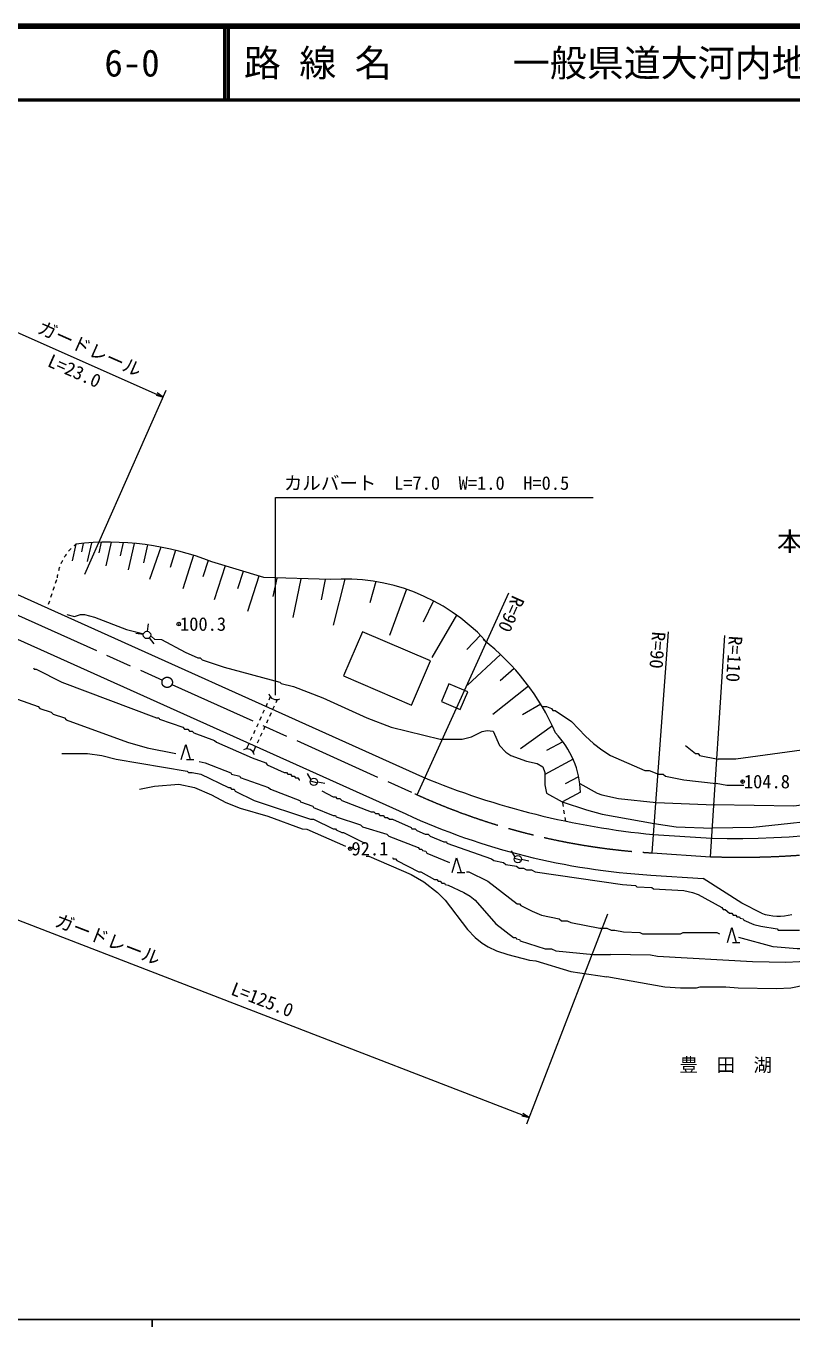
# Model space of a CAD drawing. Units: millimetres, scale not verified. Extents: x 40000 to 680000, y 20000 to 380000.
# Drawn here: x 150931 to 254480, y 204000 to 380000 of the extents above; entities that cross this region are included whole.
import ezdxf
from ezdxf.enums import TextEntityAlignment as Align

# ---------------------------------------------------------------- set-up
doc = ezdxf.new("R2010")
doc.units = ezdxf.units.MM
doc.header["$LTSCALE"] = 1000
doc.header["$PDMODE"] = 32
doc.header["$PDSIZE"] = 500
doc.linetypes.add('CHAIN', pattern=[18.5, 12, -1.5, 3.5, -1.5])
for name, color, linetype, lineweight in [('M-BGD', 7, 'Continuous', 13), ('M-BMK', 2, 'CHAIN', 13), ('M-STR-HTXT', 7, 'Continuous', 13), ('M-TTL', 2, 'Continuous', 140), ('M-TTL-BAND', 7, 'Continuous', 25), ('M-TTL-LINE', 7, 'Continuous', 50)]:
    doc.layers.add(name, color=color, linetype=linetype, lineweight=lineweight)
doc.layers.add('M-BMK-HTXT', color=7, linetype='Continuous')
doc.layers.add('M-TTL-TXT', color=7, linetype='Continuous')
doc.styles.add('ＭＳ ゴシック', font='')
doc.styles.get('ＭＳ ゴシック').set_extended_font_data('MS Gothic')

# ---------------------------------------------------------------- blocks, each defined once
blk = doc.blocks.new('針葉樹林')
at = {"color": 7, "linetype": 'Continuous', "lineweight": 13}
for p, q in [((-0.6, 0), (0, 2)), ((0, 2), (0.6, 0)), ((0.1, 0), (1.1, 0))]:
    blk.add_line(p, q, dxfattribs=at)
blk = doc.blocks.new('電話柱1')
at = {"color": 7, "linetype": 'Continuous', "lineweight": 13}
for p, q in [((-1.203, 0.848), (-0.496, 0.14)), ((-0.516, 0.002), (0.484, 0.002)), ((1.475, 0.164), (0.478, 0.078))]:
    blk.add_line(p, q, dxfattribs=at)
blk.add_circle((-0.016, 0.002), 0.5, dxfattribs=at)
blk = doc.blocks.new('電力柱1')
at = {"color": 7, "linetype": 'Continuous', "lineweight": 13}
for p, q in [((-0.49, 0.061), (-1.483, 0.18)), ((0.4, 0.311), (1.186, 0.93)), ((0.316, -0.391), (0.934, -1.176))]:
    blk.add_line(p, q, dxfattribs=at)
blk.add_circle((0.007, 0.002), 0.5, dxfattribs=at)
blk = doc.blocks.new('open_arrow')
at = {"color": 0, "linetype": 'Continuous', "lineweight": -2}
blk.add_lwpolyline([(7.5, 1.25), (0, 0), (7.5, -1.25)], dxfattribs=at)

msp = doc.modelspace()

# ---------------------------------------------------------------- linework, layer by layer
at = {"layer": 'M-BGD'}
for p, q in [((133677, 310313), (204532, 278412)), ((157681, 309908), (157177, 307660)), ((158667, 310011), (158415, 308887)), ((159763, 310095), (159193, 307554)), ((161096, 310154), (160779, 308738)), ((162455, 310165), (161737, 306967)), ((164076, 310116), (163676, 308333)), ((165555, 310007), (164755, 306442)), ((167349, 309803), (166804, 307360)), ((169144, 309509), (167613, 305120)), ((171144, 309075), (170427, 306734)), ((173552, 308397), (172107, 303848)), ((175533, 307713), (174826, 305488)), ((183060, 305378), (176064, 307507)), ((177849, 306964), (176385, 302356)), ((131419, 305298), (202259, 273404)), ((155033, 305061), (154877, 304586)), ((180285, 306223), (179534, 303859)), ((182395, 305581), (180874, 300797)), ((192045, 305106), (183060, 305378)), ((184822, 305325), (184314, 302834)), ((188085, 305226), (187018, 299996)), ((191386, 305126), (190828, 302387)), ((194031, 305179), (192437, 298957)), ((198230, 304830), (197389, 301959)), ((154407, 303161), (154251, 302686)), ((154720, 304111), (154564, 303636)), ((202352, 303796), (200052, 297532)), ((154094, 302211), (153938, 301736)), ((206018, 302226), (204631, 299372)), ((156448, 300369), (157464, 300115)), ((209146, 300299), (205792, 294568)), ((212358, 297570), (210510, 295637)), ((215065, 294996), (210634, 290827)), ((216919, 293096), (215023, 291427)), ((218870, 290707), (214048, 286851)), ((183958, 289250), (183749, 288795)), ((184890, 288883), (184681, 288429)), ((183125, 287431), (182916, 286977)), ((183541, 288341), (183333, 287886)), ((184057, 287065), (183848, 286610)), ((184473, 287974), (184265, 287519)), ((220508, 288269), (218062, 286813)), ((182292, 285613), (182083, 285159)), ((182708, 286522), (182500, 286068)), ((183224, 285247), (183015, 284792)), ((183640, 286156), (183432, 285701)), ((222100, 285316), (217762, 282236)), ((181459, 283795), (181250, 283340)), ((181875, 284704), (181667, 284249)), ((182391, 283428), (182182, 282974)), ((182807, 284337), (182599, 283883)), ((180834, 282431), (180727, 282197)), ((181042, 282886), (180834, 282431)), ((181766, 282065), (181633, 281774)), ((181974, 282519), (181766, 282065)), ((223518, 283177), (221285, 281990)), ((224894, 280794), (221049, 278748)), ((225640, 278434), (223840, 277477)), ((225884, 276342), (223441, 275042)), ((223443, 274899), (223526, 274406)), ((236119, 274969), (243993, 274631)), ((223609, 273913), (223691, 273420)), ((223774, 272927), (223857, 272434)), ((235729, 270631), (243612, 270123)), ((235388, 265142), (242457, 264686)), ((247708, 261354), (242457, 264686)), ((250372, 259966), (247708, 261354))]:
    msp.add_line(p, q, dxfattribs=at)
for points in [[(157464, 300115), (158311, 300369), (158819, 300369), (160173, 300031), (164491, 298337), (166693, 297829)], [(300381, 297491), (296317, 294527), (293439, 292749), (292507, 292241), (289205, 290463), (286581, 289193), (284803, 288431), (279892, 286907), (274897, 285383), (273288, 285129), (272865, 284875), (269393, 284113), (268039, 284029), (267869, 283859), (261943, 283013), (261773, 282843), (246872, 280811), (244501, 280811)], [(126899, 295713), (128677, 295035), (134689, 293257), (135027, 293003), (139007, 291987), (141039, 291733), (145611, 290717), (145865, 290463), (147050, 290209), (148235, 289701), (148489, 289447), (149505, 289193), (149759, 288939), (152553, 287923), (152807, 287669), (154331, 287161), (154585, 286907), (156109, 286399), (156363, 286145), (164661, 283097), (167285, 282335), (171180, 281573)], [(167878, 297406), (168301, 297067), (169233, 296983), (172450, 295289), (174143, 294527), (174482, 294527), (174736, 294273), (177699, 293257), (185235, 291225), (185404, 291056)], [(151961, 293173), (152045, 293003), (152299, 293003), (155771, 291225), (168555, 286399), (168894, 286399), (168979, 286230), (172111, 285129), (172365, 284875), (172789, 284875), (173043, 284621), (173381, 284621), (173635, 284367), (176429, 283351), (176683, 283097), (181509, 280981)], [(185404, 291056), (187097, 290633), (191077, 289109), (197003, 286399), (200305, 285129), (206909, 283521)], [(304191, 291903), (301651, 289871), (299535, 288431), (291661, 284367), (291407, 284367), (291153, 284113), (287089, 282589), (286835, 282335), (282771, 280811), (279723, 279795), (277606, 279287), (270409, 277255), (263975, 275731), (258556, 274969), (254746, 274461), (243993, 274631)], [(220715, 287923), (221303, 287923), (221980, 287669), (222149, 287415), (222488, 287415), (224689, 285891), (226552, 283944), (227653, 282928), (228753, 282081), (229939, 281319), (234595, 279287), (235188, 279287), (236458, 278779)], [(206909, 283521), (209873, 283521), (211143, 283859), (212582, 284537), (213259, 284706), (214106, 284621), (214953, 282674), (215799, 281743), (216477, 281319), (218593, 280557), (220033, 280219), (220795, 279795)], [(240099, 282674), (241453, 281573), (241792, 281573), (241961, 281319), (244501, 280811)], [(155771, 281573), (159242, 281573), (161189, 281319), (163137, 280811), (172704, 279203), (172873, 279033), (173381, 279033), (174567, 278779), (178292, 277001), (178546, 277001), (178715, 276747), (179054, 276747), (179223, 276493), (181763, 275223), (189383, 272683), (189807, 272683), (192431, 271413), (192770, 271413), (192855, 271244), (193617, 270905), (193871, 270905), (196749, 269466)], [(174350, 280516), (175159, 280303), (178631, 278949), (178715, 278779), (179816, 278525), (179901, 278356), (183711, 277001), (183965, 276747), (187944, 275223), (188029, 275054), (189722, 274461), (189807, 274292), (192431, 273191), (192770, 273191), (192855, 273022), (196157, 271921), (196411, 271667), (199713, 270651), (199967, 270397), (203946, 268873), (204115, 268619), (204454, 268619), (204539, 268450), (204962, 268365), (205131, 268111), (208179, 266841)], [(181509, 280981), (183372, 280303), (183541, 280049), (185827, 279033), (186166, 279033), (186335, 278779), (186674, 278779), (186843, 278525), (187182, 278525), (187351, 278271), (187690, 278271), (187859, 278017), (187968, 278017)], [(220795, 279795), (221049, 279033), (221049, 277340), (221303, 276239), (223419, 275054)], [(236458, 278779), (237051, 278779), (237389, 278525), (239845, 278017), (244247, 277509)], [(166269, 276747), (168301, 277171), (171603, 277425), (173720, 277001), (176006, 275985), (177953, 274969), (179901, 274207), (183626, 273107), (188283, 271413), (188875, 271329), (194125, 269043)], [(190932, 276549), (192431, 275731), (192770, 275731), (192939, 275477), (193363, 275477), (193617, 275223), (197596, 273699), (197935, 273699), (198189, 273445), (198527, 273445), (198781, 273191), (199205, 273191), (199459, 272937), (199797, 272937), (200051, 272683), (200475, 272683), (203015, 271583), (203099, 271413), (203523, 271413), (203777, 271159), (204877, 270651), (205301, 270651), (205555, 270397), (207417, 269635), (207756, 269635), (207841, 269466), (213852, 267349), (214191, 267095), (215461, 266841), (215799, 266587), (217239, 266333), (217577, 266079), (218170, 266079), (218593, 265825), (219271, 265825), (219779, 265571), (231547, 263878)], [(225790, 277509), (228161, 276239), (228753, 275985), (231039, 275477), (236119, 274969)], [(280231, 277001), (279130, 276747), (278707, 276493), (267615, 273953), (262789, 273107), (261011, 272853), (249243, 271583), (243739, 271498)], [(247973, 277255), (245687, 277255), (244247, 277509)], [(223419, 275054), (226721, 273953), (228838, 273361), (235865, 272091)], [(235865, 272091), (238829, 271667), (243739, 271498)], [(196919, 267688), (197257, 267688), (203015, 265233), (204708, 264217), (206571, 262777), (207587, 261761), (210635, 257782), (211651, 256681), (212582, 255919), (213429, 255411), (214529, 254903), (216053, 254395), (219017, 253633), (219863, 253549), (224605, 252109), (229431, 251347)], [(200475, 267519), (200559, 267349), (200898, 267349), (201067, 267095), (204031, 265571), (204285, 265571), (206147, 264555), (206486, 264555), (206655, 264301), (206909, 264301), (207163, 264047), (207502, 264047), (207587, 263878), (208010, 263793), (210127, 262777), (210973, 262269), (211651, 261761), (214445, 258544), (216815, 256681), (217154, 256681), (217239, 256512), (217662, 256427), (217747, 256258), (221133, 255157), (221980, 255157), (222573, 254903), (227653, 254395), (229939, 254395)], [(210465, 265571), (210804, 265571), (213344, 264301), (217323, 261253), (217662, 261253), (217831, 260999), (219355, 260237), (220625, 259729), (222996, 259221), (223335, 258967), (224097, 258967), (224605, 258713), (228499, 257951), (229431, 257951), (230023, 257697), (230531, 257697)], [(231547, 263878), (233325, 263709), (233495, 263539), (235527, 263455), (235781, 263285), (239845, 263031), (241030, 262777), (241792, 262523), (245009, 260745), (245179, 260491), (245433, 260491), (246025, 259983), (246364, 259983), (246533, 259729), (246872, 259729), (247041, 259475), (247380, 259475), (247465, 259306), (247888, 259221), (247973, 259052), (249327, 258459), (250259, 258205), (252460, 257867), (252629, 257697), (255508, 257697)], [(230531, 257697), (231717, 257443), (233918, 257359), (234257, 257189), (239421, 257189), (239760, 257359), (244332, 257359), (244671, 257189)], [(264229, 256935), (262451, 256173), (261181, 255919), (260842, 255665), (258471, 255327), (258302, 255157), (255169, 255157), (251952, 255411), (247295, 256681)], [(264737, 255157), (263213, 254649), (259572, 253887), (255508, 253379), (253645, 253295), (249158, 253379), (236289, 254141), (235357, 254311), (229939, 254395)], [(265329, 252363), (264229, 251855), (254323, 249823), (252375, 249739), (247211, 249823), (245517, 249993), (242046, 249993), (241538, 249823), (239421, 249823), (237305, 249993), (229431, 251347)]]:
    msp.add_lwpolyline(points, dxfattribs=at)
for points in [[(193837, 292084), (203055, 288133), (205616, 294110), (196398, 298061)], [(207079, 288633), (209629, 287540), (210643, 289908), (208094, 291001)]]:
    msp.add_lwpolyline(points, close=True, dxfattribs=at)
for centre, radius, start, end in [((162002, 304488), 6932, 128.5563, 131.71914), ((162105, 272207), 37960, 68.42504, 96.69215), ((162002, 304488), 6932, 144.11723, 148.24993), ((162002, 304488), 6932, 135.85184, 139.98453), ((162002, 304488), 6932, 160.64801, 164.78071), ((162002, 304488), 6932, 152.38262, 156.51532), ((162002, 304488), 6932, 168.9134, 173.0461), ((193988, 279199), 25980, 43.03206, 94.28866), ((192840, 271451), 32378, 23.51179, 52.05159), ((184740, 289871), 999, 193.28887, 298.99335), ((246603, 385674), 115590, 268.51705, 301.71216), ((213829, 275996), 12060, 1.64299, 43.97643), ((180813, 281202), 999, 13.28887, 118.99335), ((245994, 378214), 108071, 247.43975, 264.54967), ((240946, 357975), 93000, 245.41818, 266.57376), ((252723, 267121), 7531, 251.80592, 283.48749)]:
    msp.add_arc(centre, radius, start, end, dxfattribs=at)
for p in [(171583, 299098), (247814, 277789), (194767, 268711)]:
    msp.add_point(p, dxfattribs=at)
at = {"layer": 'M-BMK'}
for p, q in [((132651, 308033), (169380, 291497)), ((170656, 290922), (203499, 276136)), ((235574, 268136), (243485, 267626))]:
    msp.add_line(p, q, dxfattribs=at)
msp.add_circle((170018, 291210), 700, dxfattribs=at)
for centre, radius, start, end in [((240946, 357975), 90000, 245.4125, 266.57809), ((247572, 377550), 110000, 267.87061, 279.06395)]:
    msp.add_arc(centre, radius, start, end, dxfattribs=at)
at = {"layer": 'M-STR-HTXT'}
for p, q in [((148060, 339292), (169481, 329810)), ((158877, 305856), (169886, 330724)), ((203829, 275985), (216202, 303315)), ((235574, 268136), (237782, 298054)), ((243485, 267626), (245415, 297564)), ((103634, 276854), (218950, 232352)), ((229556, 259837), (218590, 231419))]:
    msp.add_line(p, q, dxfattribs=at)
msp.add_lwpolyline([(184666, 289466), (184666, 316209), (227585, 316209)], dxfattribs=at)
at = {"layer": 'M-TTL'}
msp.add_line((680000, 380000), (40000, 380000), dxfattribs=at)
at = {"layer": 'M-TTL-BAND'}
for p, q in [((40000, 205000), (579000, 205000)), ((168000, 205000), (168000, 204000))]:
    msp.add_line(p, q, dxfattribs=at)
at = {"layer": 'M-TTL-LINE'}
for p, q in [((177750, 380000), (177750, 370000)), ((178250, 380000), (178250, 370000)), ((40000, 370000), (680000, 370000))]:
    msp.add_line(p, q, dxfattribs=at)

# ---------------------------------------------------------------- block references
at = {"layer": 'M-BGD', "xscale": 1000, "yscale": 1000}
for name, p, rotation in [('電力柱1', (167288, 297616), 134.11768), ('電話柱1', (189853, 277752), 344.11768), ('電話柱1', (217445, 267285), 344.11768)]:
    msp.add_blockref(name, p, dxfattribs=dict(at, rotation=rotation))
for p in [(172521, 280791), (209136, 265485), (246351, 256031)]:
    msp.add_blockref('針葉樹林', p, dxfattribs=at)
at = {"layer": 'M-STR-HTXT', "xscale": 133, "yscale": 133}
for p, rotation in [((169481, 329810), 156.1), ((218950, 232352), 158.9)]:
    msp.add_blockref('open_arrow', p, dxfattribs=dict(at, rotation=rotation))
at = {"layer": 'M-STR-HTXT', "rotation": 90}
msp.add_blockref('open_arrow', (184666, 289466), dxfattribs=at)

# ---------------------------------------------------------------- texts
at = {"layer": 'M-BGD', "style": 'ＭＳ ゴシック'}
for s, p in [('100.3', (171743, 299098)), ('104.8', (247974, 277789)), ('92.1', (194927, 268711))]:
    msp.add_text(s, height=1833, dxfattribs=at).set_placement(p, align=Align.MIDDLE_LEFT)
msp.add_text('豊\u3000田\u3000湖', height=1833, dxfattribs=at).set_placement((245527, 237986), align=Align.BOTTOM_CENTER)
at = {"layer": 'M-BMK-HTXT', "style": 'ＭＳ ゴシック'}
msp.add_text('本\u3000地\u3000吉', height=2566, dxfattribs=at).set_placement((261194, 308214), align=Align.BOTTOM_CENTER)
at = {"layer": 'M-STR-HTXT', "style": 'ＭＳ ゴシック'}
for s, rotation, p in [('ガードレール', 336.122, (158973, 335008)), ('L=23.0', 336.122, (156890, 331998)), ('ガードレール', 338.898, (161472, 255070)), ('L=125.0', 338.898, (182359, 246923))]:
    msp.add_text(s, height=1833, rotation=rotation, dxfattribs=at).set_placement(p, align=Align.BOTTOM_CENTER)
for s, p in [('カルバート', (192033, 316709)), ('L=7.0  W=1.0  H=0.5', (212526, 316709))]:
    msp.add_text(s, height=1833, dxfattribs=at).set_placement(p, align=Align.BOTTOM_CENTER)
for s, rotation, p in [('R=90', 246.094, (216202, 303315)), ('R=90', 265.78, (235025, 298154)), ('R=110', 266.312, (245415, 297564))]:
    msp.add_text(s, height=1833, rotation=rotation, dxfattribs=at).set_placement(p, align=Align.BOTTOM_LEFT)
at = {"layer": 'M-TTL-TXT', "style": 'ＭＳ ゴシック'}
for s, p in [('6-0', (161521, 375000)), ('路 線 名', (180380, 375000)), ('一般県道大河内地吉線', (216734, 375000))]:
    msp.add_text(s, height=3666, dxfattribs=at).set_placement(p, align=Align.MIDDLE_LEFT)

doc.saveas('drawing.dxf')
